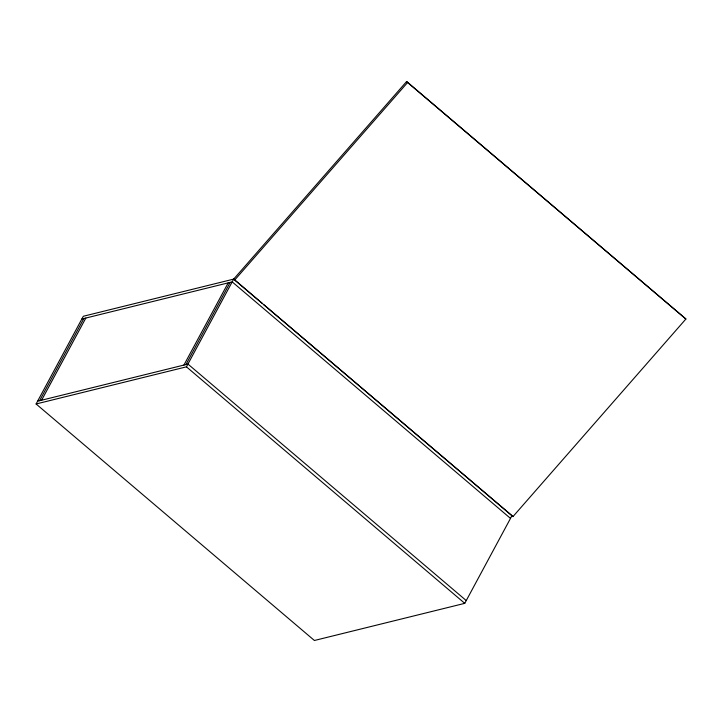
<?xml version="1.0" encoding="UTF-8"?>
<svg xmlns="http://www.w3.org/2000/svg" width="722" height="722" viewBox="0 0 722 722"><rect width="100%" height="100%" fill="white"/><g stroke="black" fill="none" stroke-linecap="round" stroke-linejoin="round"><path stroke-width="1.08" d="M36.1 403.977L83.328 316.263L233.684 279.116L406.63 81.514L685.9 319.007L512.954 516.609L233.684 279.116L186.447 366.839L36.1 403.977L314.404 640.486L464.76 603.348L511.988 515.625L263.747 304.666M39.593 400.71L83.842 318.537M41.605 400.223L85.846 318.041M183.929 365.052L228.179 282.88M185.942 364.556L230.183 282.383M234.641 280.1L407.596 82.498L406.63 81.514M81.839 319.034L232.195 281.887L510.499 518.396M37.589 401.206L187.946 364.068L466.25 600.578M407.596 82.498L685.9 319.007M233.684 279.116L262.032 303.204M186.447 366.839L464.76 603.348M511.988 515.625L512.954 516.609"/></g></svg>
